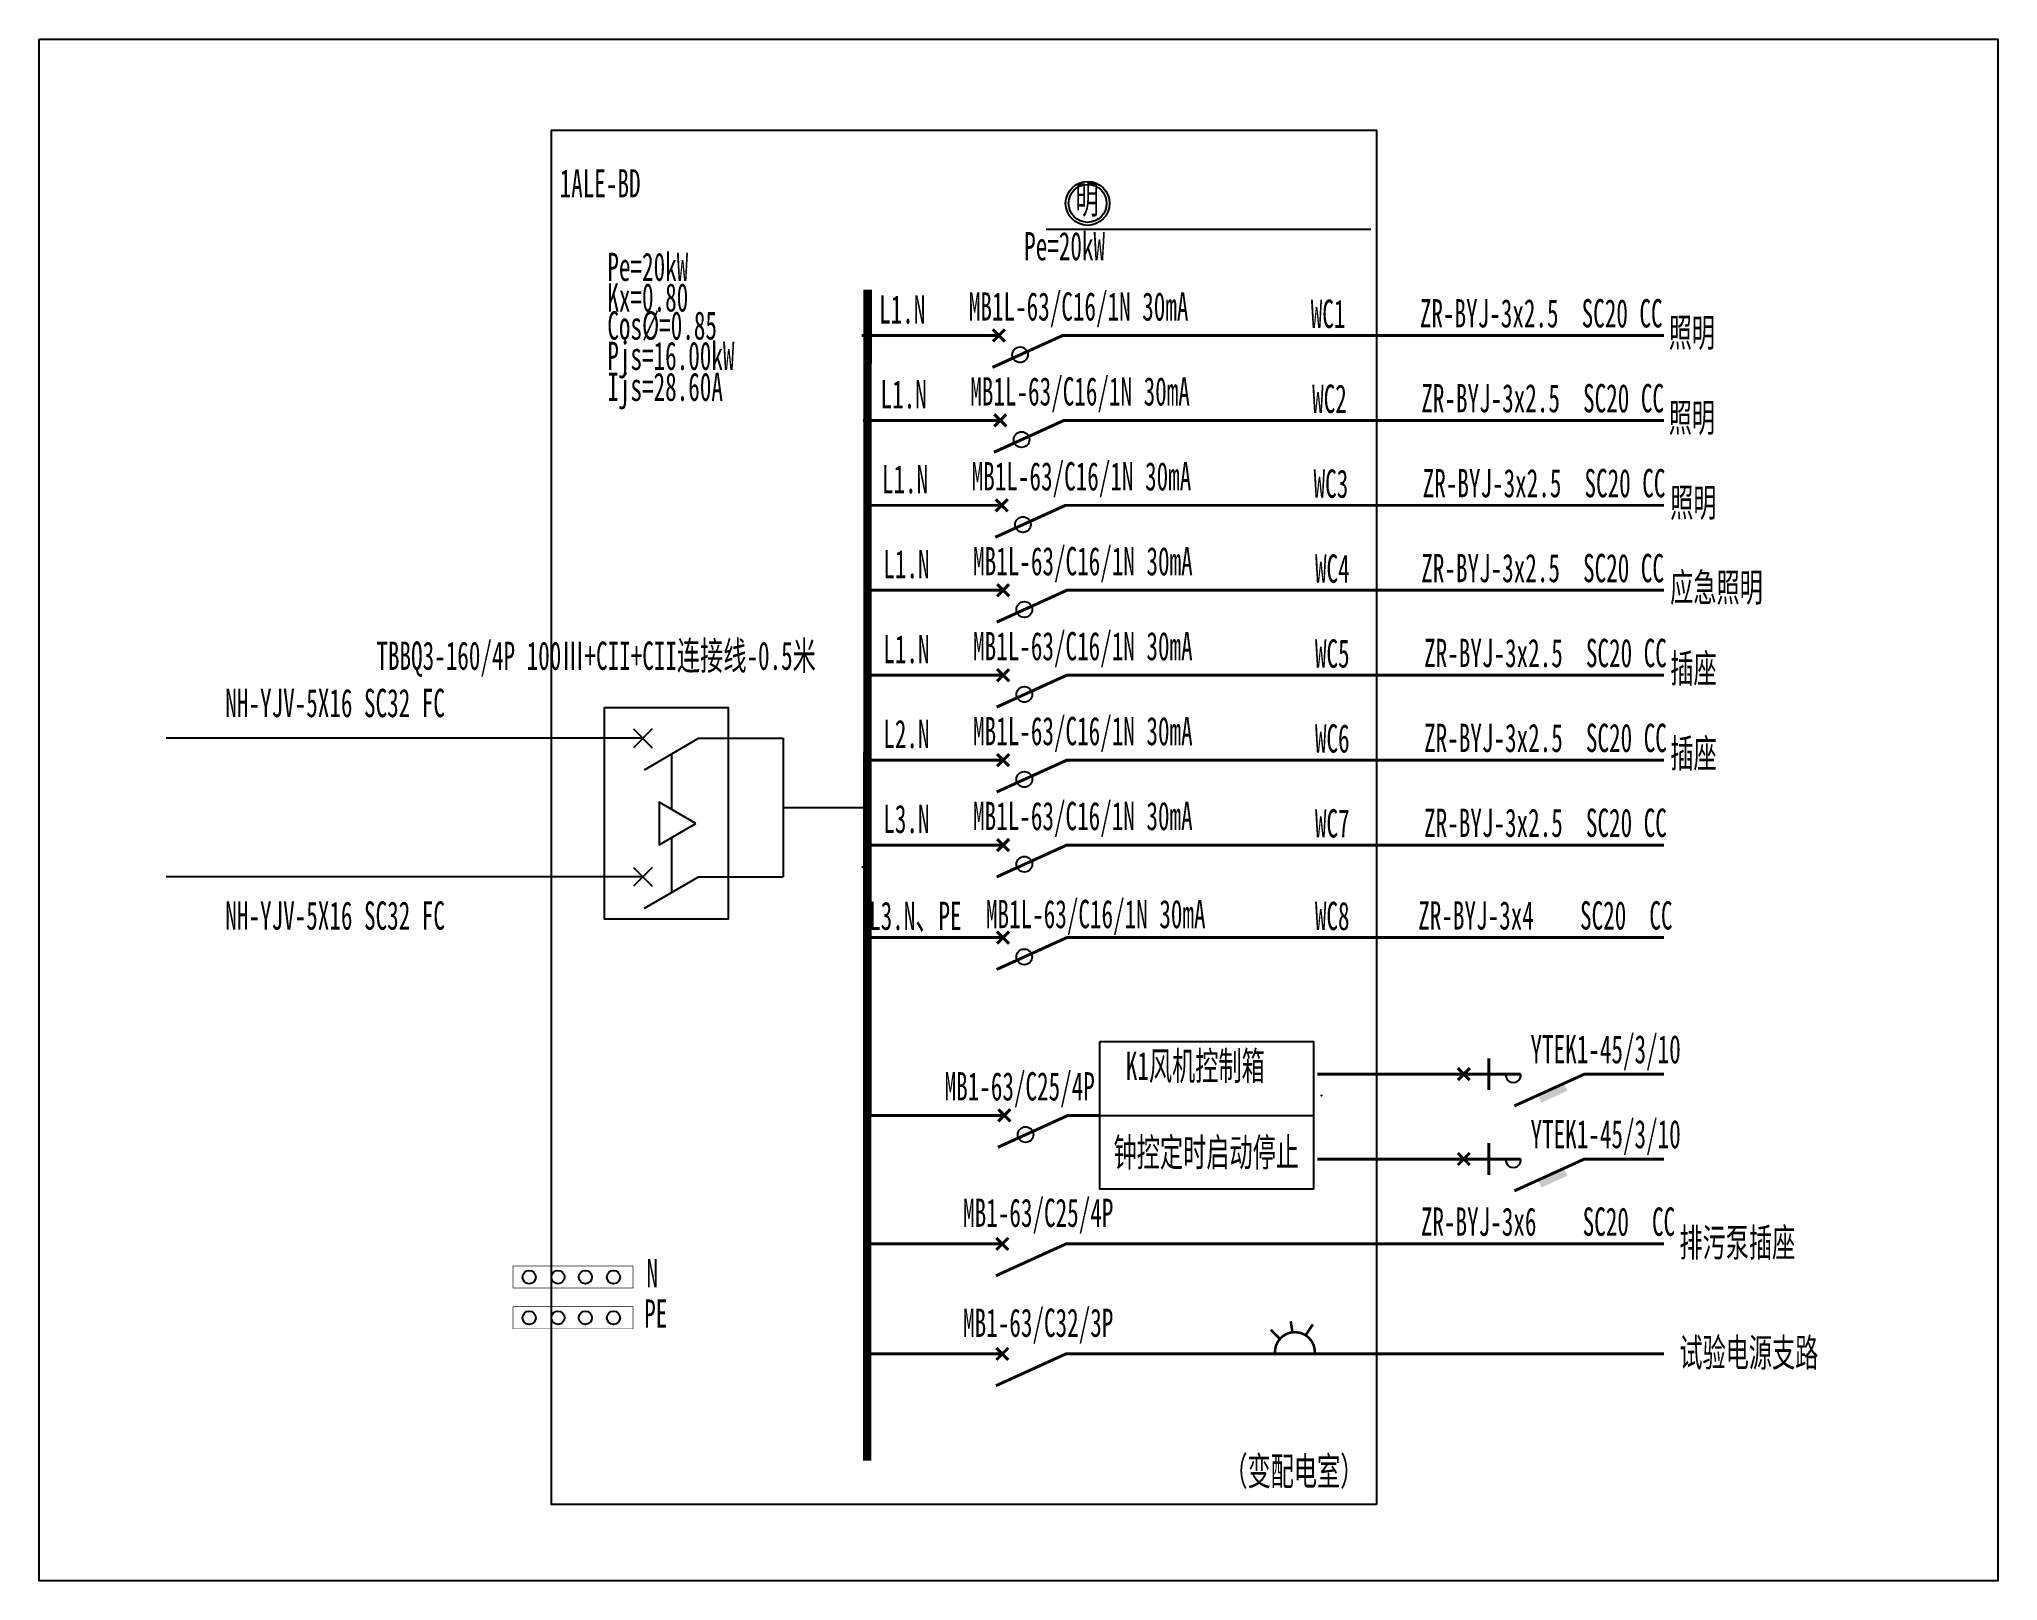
# Model space of a CAD drawing. Extents: x 1407402 to 1411553, y 404467 to 407734.
import ezdxf
from ezdxf.enums import TextEntityAlignment as Align

# ---------------------------------------------------------------- set-up
doc = ezdxf.new("R2010")
doc.units = 0
doc.header["$MEASUREMENT"] = 0
doc.layers.add('系统图', color=1, linetype='Continuous')
doc.styles.add('宋体', font='', dxfattribs={"width": 0.8, "height": 3.5})
doc.styles.get('宋体').set_extended_font_data('SimSun')

# ---------------------------------------------------------------- blocks, each defined once
blk = doc.blocks.new('$element$00000525')
at = {"const_width": 0.0233}
for points in [[(0, 0), (0, -0.25)], [(-0.25, -0.2), (0, -0.75), (0, -1)], [(-0.047, -0.203), (0.047, -0.297)], [(0.047, -0.203), (-0.047, -0.297)]]:
    blk.add_lwpolyline(points, dxfattribs=at)
blk.add_circle((-0.151, -0.417), 0.0615)
at = {"flags": 9}
blk.add_attdef('S', (0, 0), '', height=0.00000667, dxfattribs=at)
blk = doc.blocks.new('$element$00000497')
at = {"const_width": 0.0233}
for points in [[(0, 0), (0, -0.25)], [(0, -1), (0, -0.75), (-0.25, -0.2)], [(-0.047, -0.297), (0.047, -0.203)], [(-0.047, -0.203), (0.047, -0.297)]]:
    blk.add_lwpolyline(points, dxfattribs=at)
at = {"flags": 9}
blk.add_attdef('S', (0, 0), '', height=0.00000667, dxfattribs=at)
blk = doc.blocks.new('A$C530F0913')
at = {"const_width": 35}
for points in [[(0, 0), (670, 0)], [(446, -71), (304, 71)], [(304, -71), (446, 71)], [(670, 187), (670, -188)], [(670, 0), (1045, 0)], [(970, -375), (1795, 0), (2170, 0)]]:
    blk.add_lwpolyline(points, dxfattribs=at)
blk.add_arc((957, -12), 88.4, 171.8699, 8.1301)
blk.add_solid([(1593, -197), (1554, -110), (1288, -336), (1248, -249)])
at = {"flags": 9}
for p in [(295, 0), (375, 0)]:
    blk.add_attdef('S', p, '', height=0.01, rotation=90, dxfattribs=at)

msp = doc.modelspace()

# ---------------------------------------------------------------- linework, layer by layer
at = {"color": 0, "linetype": 'ByBlock'}
for p, q in [((1409536.1, 407331.7), (1410224.6, 407331.7)), ((1408681.6, 406252.6), (1407671.5, 406252.6)), ((1408661.6, 406272.6), (1408701.5, 406232.6)), ((1408701.5, 406272.6), (1408661.6, 406232.6)), ((1408800, 406252.6), (1408684.2, 406185.4)), ((1408800, 406252.6), (1408831.9, 406252.6)), ((1408800, 406252.6), (1408978.7, 406252.6)), ((1408978.7, 406252.6), (1408978.7, 405959.2)), ((1408742.1, 406219), (1408742.1, 406102.4)), ((1408742.1, 406042.2), (1408742.1, 405925.6)), ((1408681.6, 405959.2), (1407671.5, 405959.2)), ((1408701.5, 405979.1), (1408661.6, 405939.2)), ((1408661.6, 405979.1), (1408701.5, 405939.2)), ((1408800, 405959.2), (1408684.2, 405891.9)), ((1408800, 405959.2), (1408978.7, 405959.2)), ((1409650.4, 405453.4), (1410103.1, 405453.4))]:
    msp.add_line(p, q, dxfattribs=at)
for points in [[(1410236.2, 404628.6), (1408488, 404628.6), (1408488, 407541.6), (1410236.2, 407541.6)], [(1408600.7, 406318), (1408862.5, 406318), (1408862.5, 405869), (1408600.7, 405869)], [(1408794.2, 406072.3), (1408716, 406117.4), (1408716, 406027.1)], [(1409650.4, 405609.8), (1410103.1, 405609.8), (1410103.1, 405297), (1409650.4, 405297)]]:
    msp.add_lwpolyline(points, close=True, dxfattribs=at)
for points, const_width in [([(1409158, 407203.5), (1409156.9, 404721.5)], 18), ([(1409145.5, 407106.4), (1409368.5, 407106.4)], 6.3), ([(1409638.9, 407106.4), (1410845.5, 407106.4)], 6.3), ([(1409148.5, 406926.4), (1409371.5, 406926.4)], 6.3), ([(1409641.9, 406926.4), (1410845.5, 406926.4)], 6.3), ([(1409151.5, 406746.4), (1409374.5, 406746.4)], 6.3), ([(1409644.9, 406746.4), (1410845.5, 406746.4)], 6.3), ([(1409154.5, 406566.4), (1409377.5, 406566.4)], 6.3), ([(1409647.9, 406566.4), (1410845.5, 406566.4)], 6.3), ([(1409154.4, 406386.4), (1409377.5, 406386.4)], 6.3), ([(1409647.8, 406386.4), (1410845.5, 406386.4)], 6.3), ([(1409154.4, 406206.4), (1409377.5, 406206.4)], 6.3), ([(1409647.8, 406206.4), (1410845.5, 406206.4)], 6.3), ([(1409154.4, 406026.4), (1409377.5, 406026.4)], 6.3), ([(1409647.8, 406026.4), (1410845.5, 406026.4)], 6.3), ([(1409154.3, 405830.2), (1409377.3, 405830.2)], 6.3), ([(1409647.6, 405830.2), (1410845.5, 405830.2)], 6.3), ([(1410110.9, 405540.9), (1410353.9, 405540.9)], 6.3), ([(1410744.4, 405540.9), (1410845.5, 405540.9)], 6.3), ([(1409157.1, 405453.4), (1409380.1, 405453.4)], 6.3), ([(1410110.9, 405360.9), (1410353.9, 405360.9)], 6.3), ([(1410744.4, 405360.9), (1410845.5, 405360.9)], 6.3), ([(1409154.4, 405181), (1409443.4, 405181)], 6.3), ([(1409645.9, 405181), (1410845.5, 405181)], 6.3), ([(1408661.1, 405087.3), (1408406.5, 405087.3), (1408406.5, 405134.2), (1408661.1, 405134.2), (1408661.1, 405087.3)], 1.31), ([(1408661.1, 405001), (1408406.5, 405001), (1408406.5, 405047.9), (1408661.1, 405047.9), (1408661.1, 405001)], 1.31), ([(1409154.3, 404947.9), (1409443.3, 404947.9)], 6.3), ([(1409645.8, 404947.9), (1410845.5, 404947.9)], 6.3)]:
    msp.add_lwpolyline(points, dxfattribs=dict(at, const_width=const_width))
msp.add_lwpolyline([(1408978.7, 406105.9), (1409157.5, 406105.9)], dxfattribs=at)
at = {"color": 0, "linetype": 'ByBlock', "lineweight": -3, "const_width": 5.4}
for points in [[(1410058.2, 404993), (1410054.7, 405017.2)], [(1410086.2, 404987.6), (1410101.5, 405010.4)], [(1410031.2, 404979.9), (1410012.1, 404999)]]:
    msp.add_lwpolyline(points, dxfattribs=at)
msp.add_lwpolyline([(1410105.4, 404947.9, 1.0953), (1410021.4, 404947.9)], format="xyb", dxfattribs=at)
at = {"color": 0, "linetype": 'ByBlock'}
for centre, radius in [((1409624.2, 407386.4), 46.6), ((1409624.2, 407386.4), 40.2), ((1408440.9, 405110.7), 14), ((1408501.8, 405110.7), 14), ((1408559.9, 405110.7), 14), ((1408619.5, 405110.7), 14), ((1408440.9, 405024.5), 14), ((1408501.8, 405024.5), 14), ((1408559.9, 405024.5), 14), ((1408619.5, 405024.5), 14)]:
    msp.add_circle(centre, radius, dxfattribs=at)
for p in [(1409164.1, 406159.7), (1409147.4, 405979.7), (1409164.1, 405979.7), (1410120.1, 405495.2)]:
    msp.add_point(p, dxfattribs=at)
at = {"layer": '系统图'}
msp.add_lwpolyline([(1407402.5, 407734.5), (1411553, 407734.5), (1411553, 404466.9), (1407402.5, 404466.9)], close=True, dxfattribs=at)

# ---------------------------------------------------------------- block references
at = {"color": 0, "linetype": 'ByBlock', "xscale": 270, "yscale": 270, "zscale": 270, "rotation": 90}
for name, p in [('$element$00000525', (1409368.5, 407106.4)), ('$element$00000497', (1409368.9, 407106.4)), ('$element$00000525', (1409371.5, 406926.4)), ('$element$00000497', (1409371.9, 406926.4)), ('$element$00000525', (1409374.5, 406746.4)), ('$element$00000497', (1409374.9, 406746.4)), ('$element$00000525', (1409377.5, 406566.4)), ('$element$00000497', (1409377.9, 406566.4)), ('$element$00000525', (1409377.5, 406386.4)), ('$element$00000497', (1409377.8, 406386.4)), ('$element$00000525', (1409377.5, 406206.4)), ('$element$00000497', (1409377.8, 406206.4)), ('$element$00000525', (1409377.5, 406026.4)), ('$element$00000497', (1409377.8, 406026.4)), ('$element$00000525', (1409377.3, 405830.2)), ('$element$00000497', (1409377.6, 405830.2)), ('$element$00000525', (1409380.1, 405453.4)), ('$element$00000497', (1409380.4, 405453.4)), ('$element$00000497', (1409375.9, 405181)), ('$element$00000497', (1409375.8, 404947.9))]:
    msp.add_blockref(name, p, dxfattribs=at)
at = {"color": 0, "linetype": 'ByBlock', "xscale": 0.18, "yscale": 0.18, "zscale": 0.18}
for p in [(1410353.9, 405540.9), (1410353.9, 405360.9)]:
    msp.add_blockref('A$C530F0913', p, dxfattribs=at)

# ---------------------------------------------------------------- texts
at = {"color": 0, "linetype": 'ByBlock', "ltscale": 0.4, "style": '宋体', "width": 0.6}
msp.add_text('1ALE-BD', height=60, dxfattribs=at).set_placement((1408505.4, 407398.9))
at = {"color": 0, "linetype": 'ByBlock', "style": '宋体', "width": 0.6}
for s, p in [('明', (1409598.8, 407364.8)), ('Pe=20kW', (1409489.7, 407265.8)), ('Pe=20kW', (1408606.5, 407222)), ('Kx=0.80', (1408606.5, 407157.1)), ('WC1', (1410097, 407122.4)), ('Cos%%C=0.85', (1408606.5, 407097.6)), ('照明', (1410855.6, 407082.8)), ('Pjs=16.00kW', (1408606.5, 407033.3)), ('Ijs=28.60A', (1408606.5, 406967.7)), ('WC2', (1410100, 406942.4)), ('照明', (1410855.6, 406902.5)), ('WC3', (1410103, 406762.4)), ('照明', (1410858.6, 406722.5)), ('WC4', (1410106, 406582.4)), ('应急照明', (1410858.6, 406542.5)), ('WC5', (1410105.9, 406402.4)), ('插座', (1410859, 406370.8)), ('NH-YJV-5X16 SC32 FC', (1407797, 406297.5)), ('WC6', (1410105.9, 406222.4)), ('插座', (1410859, 406190.8)), ('WC7', (1410105.9, 406042.4)), ('NH-YJV-5X16 SC32 FC', (1407797, 405846.9)), ('WC8', (1410105.8, 405846.1)), ('K1风机控制箱', (1409705.1, 405528.3)), ('钟控定时启动停止', (1409679.2, 405345.1)), ('排污泵插座', (1410878.2, 405153.8)), ('N', (1408689.4, 405088.7)), ('PE', (1408684.7, 405003.5)), ('试验电源支路', (1410878.1, 404920.7)), ('（变配电室）', (1409913.9, 404669.5))]:
    msp.add_text(s, height=60, dxfattribs=at).set_placement(p)
for s, p in [('L1.N', (1409231.3, 407131.8)), ('ZR-BYJ-3x2.5  SC20 CC', (1410585.4, 407123.5)), ('L1.N', (1409234.3, 406951.8)), ('ZR-BYJ-3x2.5  SC20 CC', (1410588.4, 406943.5)), ('L1.N', (1409237.3, 406771.8)), ('ZR-BYJ-3x2.5  SC20 CC', (1410591.4, 406763.5)), ('L1.N', (1409240.3, 406591.8)), ('ZR-BYJ-3x2.5  SC20 CC', (1410588.4, 406583.5)), ('L1.N', (1409240.2, 406411.8)), ('ZR-BYJ-3x2.5  SC20 CC', (1410594.4, 406403.5)), ('L2.N', (1409240.2, 406231.8)), ('ZR-BYJ-3x2.5  SC20 CC', (1410594.4, 406223.5)), ('L3.N', (1409240.2, 406051.8)), ('ZR-BYJ-3x2.5  SC20 CC', (1410594.4, 406043.6)), ('L3.N、PE', (1409259.1, 405846.5)), ('ZR-BYJ-3x4    SC20  CC', (1410594.2, 405847.3)), ('YTEK1-45/3/10', (1410721.9, 405563.6)), ('YTEK1-45/3/10', (1410721.9, 405383.7)), ('ZR-BYJ-3x6    SC20  CC', (1410599.8, 405198.2))]:
    msp.add_text(s, height=60, dxfattribs=at).set_placement(p, align=Align.CENTER)
at = {"color": 190, "linetype": 'ByBlock', "style": '宋体', "width": 0.6}
for p in [(1409605.2, 407138), (1409608.2, 406958), (1409611.2, 406778), (1409614.2, 406598), (1409614.1, 406418), (1409614.1, 406238), (1409614.1, 406058), (1409641.4, 405850.2)]:
    msp.add_text('MB1L-63/C16/1N 30mA', height=60, dxfattribs=at).set_placement(p, align=Align.CENTER)
at = {"color": 1, "linetype": 'ByBlock', "style": '宋体', "width": 0.6}
msp.add_text('TBBQ3-160/4P 100Ⅲ+CII+CII连接线-0.5米', height=60, dxfattribs=at).set_placement((1408117.1, 406397.7))
at = {"color": 110, "linetype": 'ByBlock', "style": '宋体', "width": 0.6}
msp.add_text('MB1-63/C25/4P', height=60, dxfattribs=at).set_placement((1409480.3, 405485), align=Align.CENTER)
at = {"color": 30, "linetype": 'ByBlock', "style": '宋体', "width": 0.6}
msp.add_text('MB1-63/C25/4P', height=60, dxfattribs=at).set_placement((1409519.6, 405217), align=Align.CENTER)
at = {"color": 40, "linetype": 'ByBlock', "style": '宋体', "width": 0.6}
msp.add_text('MB1-63/C32/3P', height=60, dxfattribs=at).set_placement((1409519.5, 404983.9), align=Align.CENTER)

doc.saveas('drawing.dxf')
